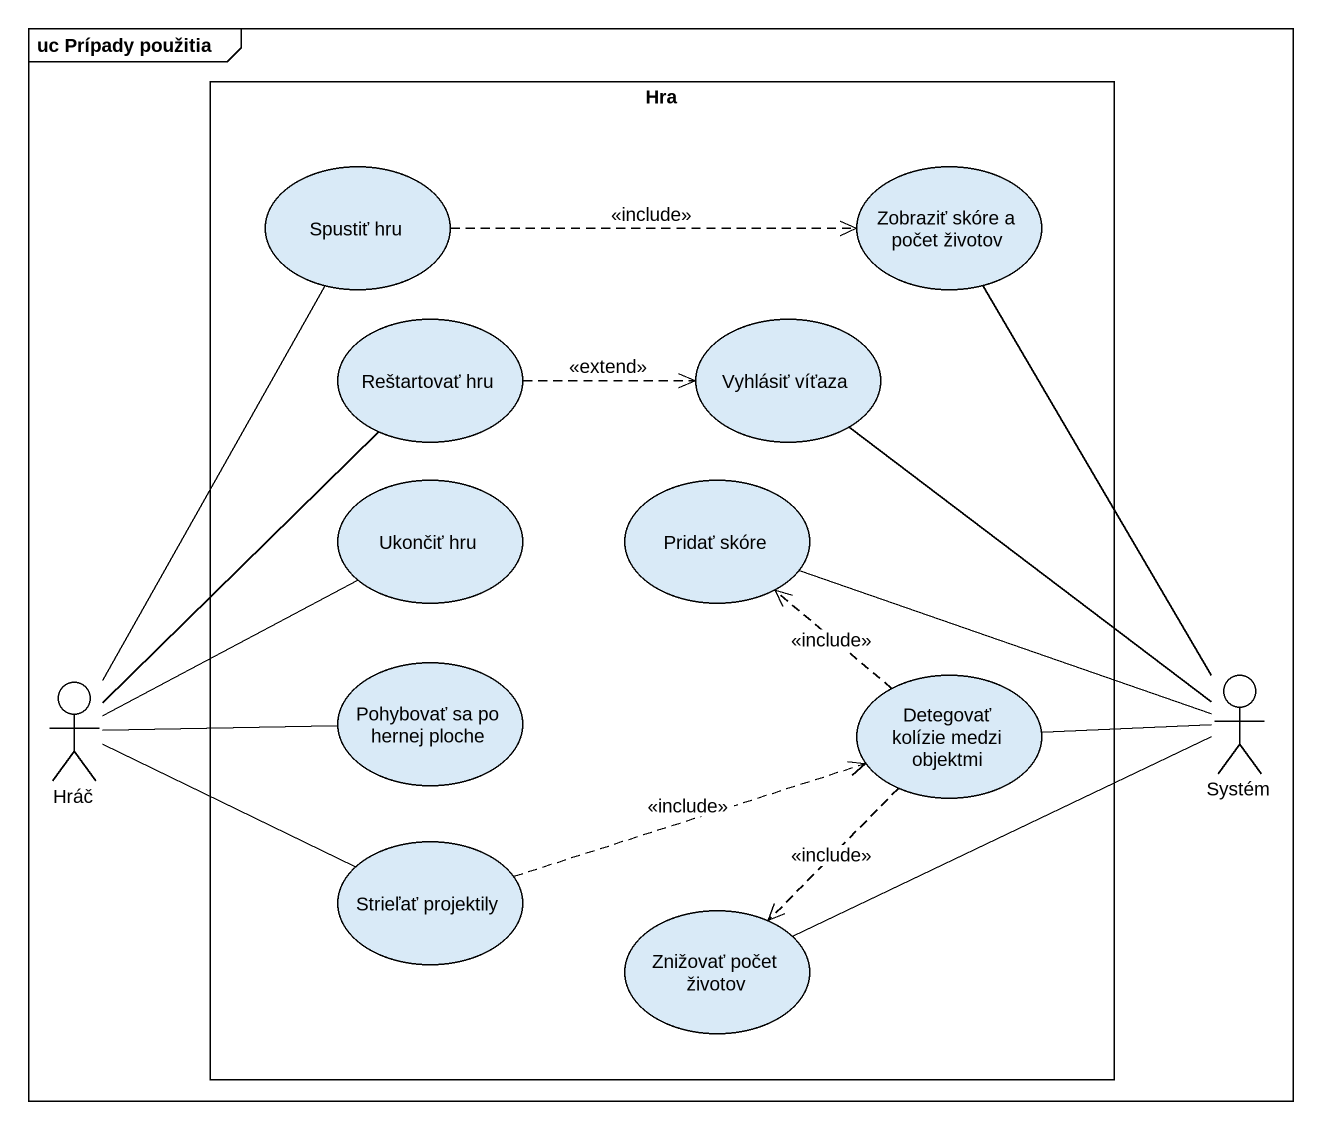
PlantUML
@startuml
mainframe uc Prípady použitia
rectangle Hra {
  usecase "Spustiť hru" as Spustiť_hru
  usecase "Zobraziť skóre a počet životov" as Zobraziť_skóre_a_počet
  usecase "Reštartovať hru" as Reštartovať_hru
  usecase "Vyhlásiť víťaza" as Vyhlásiť_víťaza
  usecase "Ukončiť hru" as Ukončiť_hru
  usecase "Pridať skóre" as Pridať_skóre
  usecase "Pohybovať sa po hernej ploche" as Pohybovať_sa_po_hernej
  usecase "Detegovať kolízie medzi objektmi" as Detegovať_kolízie_medzi
  usecase "Strieľať projektily" as Strieľať_projektily
  usecase "Znižovať počet životov" as Znižovať_počet_životov
}
actor Hráč
actor Systém
Spustiť_hru .right.> Zobraziť_skóre_a_počet : <<include>>
Spustiť_hru -- Hráč
Zobraziť_skóre_a_počet -- Systém
Reštartovať_hru .right.> Vyhlásiť_víťaza : <<extend>>
Reštartovať_hru -- Hráč
Vyhlásiť_víťaza -- Systém
Ukončiť_hru -- Hráč
Pridať_skóre -right- Systém
Pohybovať_sa_po_hernej -left- Hráč
Detegovať_kolízie_medzi .up.> Pridať_skóre : <<include>>
Detegovať_kolízie_medzi -right- Systém
Detegovať_kolízie_medzi ..> Znižovať_počet_životov : <<include>>
Strieľať_projektily -left- Hráč
Strieľať_projektily .right.> Detegovať_kolízie_medzi : <<include>>
Znižovať_počet_životov -right- Systém
@enduml
